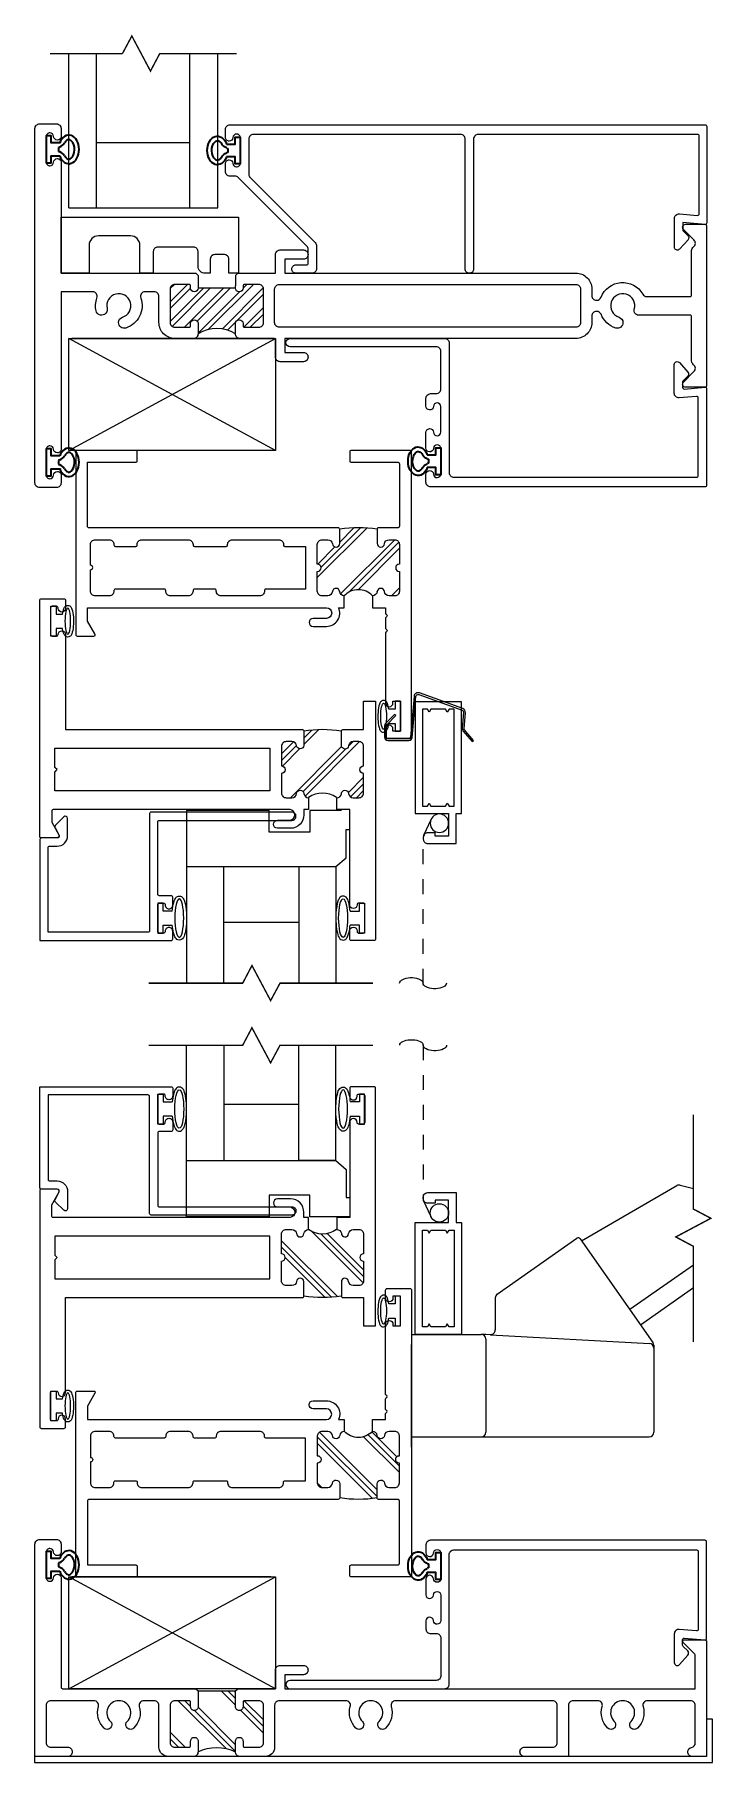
# Model space of a CAD drawing. Extents: x -138 to 168, y -127 to 80.
# Drawn here: x -7.88 to -3.33, y 9.76 to 21.35 of the extents above; entities that cross this region are included whole.
import ezdxf

# ---------------------------------------------------------------- set-up
doc = ezdxf.new("R2010")
doc.units = 0
doc.header["$MEASUREMENT"] = 0
doc.linetypes.add('HIDDEN', pattern=[0.375, 0.25, -0.125])
doc.layers.get('0').update_dxf_attribs({"linetype": 'CONTINUOUS'})
doc.layers.add('ALUM-RED', color=1, linetype='CONTINUOUS', lineweight=9)
doc.layers.add('PROFILE NUMBER', color=150, linetype='CONTINUOUS', lineweight=35)
for name, color, linetype in [('DIM', 7, 'CONTINUOUS'), ('FRAME', 1, 'CONTINUOUS'), ('GEOMETRY', 1, 'CONTINUOUS'), ('GLASS', 7, 'CONTINUOUS'), ('GLAZING', 7, 'CONTINUOUS'), ('MISC', 7, 'CONTINUOUS'), ('SCREEN', 5, 'CONTINUOUS'), ('SCREEN_CLIP', 7, 'CONTINUOUS'), ('SETTING_BLOCK', 4, 'CONTINUOUS'), ('TEXT', 7, 'CONTINUOUS'), ('VENT', 5, 'CONTINUOUS')]:
    doc.layers.add(name, color=color, linetype=linetype)

# ---------------------------------------------------------------- blocks, each defined once
blk = doc.blocks.new('3801 1 INCH GLASS STOP')
blk.add_lwpolyline([(2.741, 0.327, -0.414214), (2.769, 0.299, -0.414214), (2.741, 0.271), (2.669, 0.271, 0.414214), (2.659, 0.261), (2.659, 0.167, 0.198912), (2.668, 0.145), (3.128, -0.315, 0.198912), (3.15, -0.324), (3.183, -0.324, -0.414214), (3.214, -0.355), (3.214, -0.408, -0.414214), (3.189, -0.433, -0.399638), (3.164, -0.41, 0.400364), (3.139, -0.386, 0.414214), (3.114, -0.411), (3.114, -0.581, 0.414214), (3.139, -0.606), (3.139, -0.606, 0.399638), (3.164, -0.582, -0.399638), (3.189, -0.558, -0.414214), (3.214, -0.583), (3.214, -0.637, -0.414214), (3.183, -0.668), (-0.001, -0.668, -0.414214), (-0.011, -0.658), (-0.011, -0.01, -0.440011), (0, 0), (0.149, -0.013), (0.149, 0.04), (0.115, 0.074, -0.395486), (0.114, 0.102), (0.17, 0.165, -0.691708), (0.205, 0.152), (0.205, -0.04, -0.440011), (0.171, -0.071), (0.05, -0.061, 0.440011), (0.039, -0.071), (0.039, -0.593, 0.414214), (0.049, -0.603), (1.52, -0.603, 0.414214), (1.551, -0.572), (1.551, 0.299, -0.414214), (1.579, 0.327, -0.414214), (1.607, 0.299), (1.607, -0.572, 0.414214), (1.638, -0.603), (3.027, -0.603, 0.414214), (3.058, -0.572), (3.058, -0.337, 0.198912), (3.049, -0.315), (2.612, 0.122, -0.198912), (2.603, 0.144), (2.603, 0.296, -0.414214), (2.634, 0.327)], format="xyb", close=True)
blk = doc.blocks.new('3806 MULLION')
h = blk.add_hatch()
h.set_pattern_fill('ANSI32', color=256, scale=0.25, style=0)
h.set_pattern_definition([(45, (-1.96831, -4.979215), (-0.0662913, 0.0662913), []), (45, (-1.92411, -4.979215), (-0.0662913, 0.0662913), [])])
h.paths.add_polyline_path([(-1.369, 0.094, -0.414214), (-1.394, 0.118), (-1.394, 0.134, 0.414214), (-1.404, 0.144), (-1.5, 0.144, 0.414214), (-1.531, 0.113), (-1.531, -0.113, 0.414214), (-1.5, -0.143), (-1.404, -0.143, 0.414214), (-1.394, -0.133), (-1.394, -0.118, -0.414214), (-1.369, -0.094, -0.414214), (-1.344, -0.118), (-1.093, -0.118, -0.414214), (-1.068, -0.094, -0.414214), (-1.043, -0.118), (-1.043, -0.133, 0.414214), (-1.033, -0.143), (-0.937, -0.143, 0.414214), (-0.906, -0.113), (-0.906, 0.113, 0.414214), (-0.937, 0.144), (-1.033, 0.144, 0.414214), (-1.043, 0.134), (-1.043, 0.118, -0.414214), (-1.068, 0.094, -0.414214), (-1.093, 0.118), (-1.093, 0.188, -0.275826), (-1.344, 0.188), (-1.344, 0.118, -0.414214)])
for p, q in [((-1.344, -0.118), (-1.093, -0.118)), ((-1.344, -0.203), (-1.344, -0.133))]:
    blk.add_line(p, q)
for points in [[(-1.093, -0.133), (-1.093, -0.118, -0.414214), (-1.068, -0.094, -0.414214), (-1.043, -0.118), (-1.043, -0.133, 0.414214), (-1.033, -0.143), (-0.937, -0.143, 0.414214), (-0.906, -0.113), (-0.906, 0.113, 0.414214), (-0.937, 0.144), (-1.033, 0.144, 0.414214), (-1.043, 0.134), (-1.043, 0.118, -0.414214), (-1.068, 0.094, -0.414214), (-1.093, 0.118), (-1.093, 0.188, -0.414214), (-1.062, 0.219), (-0.937, 0.219, -0.414214), (-0.831, 0.113), (-0.831, -0.062, 0.414214), (-0.8, -0.094), (-0.738, -0.094, 0.517938), (-0.709, -0.052, -0.42659), (-0.608, 0.149, -0.510157), (-0.56, 0.113), (-0.56, 0.112, -0.323599), (-0.586, 0.077, 2.284894), (-0.483, 0.018, -0.323599), (-0.466, 0.058), (-0.465, 0.058, -0.510157), (-0.41, 0.035, -0.142368), (-0.415, -0.052, 0.517938), (-0.386, -0.094), (-0.175, -0.094), (-0.175, 0.91), (-0.175, 0.961, -0.414214), (-0.15, 0.986, -0.399638), (-0.125, 0.962, 0.399638), (-0.1, 0.939), (-0.1, 0.939, 0.414214), (-0.075, 0.964), (-0.075, 1.134, 0.414214), (-0.1, 1.159), (-0.1, 1.159, 0.399638), (-0.125, 1.135, -0.399638), (-0.15, 1.111), (-0.15, 1.111, -0.414214), (-0.175, 1.136), (-0.175, 1.188, -0.414214), (-0.144, 1.219), (-0.031, 1.219, -0.414214), (0, 1.188), (0, 0), (0, -1.188, -0.414214), (-0.031, -1.219), (-0.144, -1.219, -0.414214), (-0.175, -1.188), (-0.175, -1.136, -0.414214), (-0.15, -1.111), (-0.15, -1.111, -0.399638), (-0.125, -1.135, 0.399638), (-0.1, -1.159), (-0.1, -1.159, 0.414214), (-0.075, -1.133), (-0.075, -0.964, 0.414214), (-0.1, -0.938), (-0.1, -0.938, 0.399638), (-0.125, -0.962, -0.399638), (-0.15, -0.986, -0.414214), (-0.175, -0.961), (-0.175, -0.909), (-0.175, -0.219), (-1.078, -0.219), (-1.093, -0.203)], [(-3.625, -0.143, -0.414214), (-3.656, -0.113), (-3.656, 0.113, -0.414214), (-3.625, 0.144), (-1.637, 0.144, -0.414214), (-1.606, 0.113), (-1.606, -0.113, -0.414214), (-1.637, -0.143)]]:
    blk.add_lwpolyline(points, format="xyb", close=True)
blk.add_lwpolyline([(-1.344, -0.203), (-1.359, -0.219), (-1.612, -0.219), (-1.612, -0.344, -0.414214), (-1.643, -0.374), (-1.799, -0.374, -0.414214), (-1.83, -0.344, -0.414214), (-1.799, -0.312), (-1.674, -0.312), (-1.674, -0.219), (-3.625, -0.219, -0.414214), (-3.731, -0.113), (-3.731, -0.068, 0.414214), (-3.762, -0.037), (-3.764, -0.037, 0.308174), (-3.793, -0.057, -0.627979), (-4.073, -0.078, 0.267949), (-4.1, -0.062), (-4.39, -0.062, 0.414214), (-4.4, -0.072), (-4.4, -0.37, -0.237131), (-4.413, -0.395, 0.457629), (-4.416, -0.441), (-4.346, -0.511, -0.668179), (-4.36, -0.546), (-4.49, -0.546, -0.414214), (-4.5, -0.535), (-4.5, 0), (-4.5, 0.536, -0.414214), (-4.49, 0.546), (-4.36, 0.546, -0.668179), (-4.346, 0.511), (-4.416, 0.441, 0.457629), (-4.413, 0.395, -0.237131), (-4.4, 0.37), (-4.4, 0.073, 0.414214), (-4.39, 0.063), (-4.045, 0.063, -0.500407), (-4.016, 0.023, 2.386509), (-3.914, 0.077, -0.326072), (-3.94, 0.113, -0.502305), (-3.892, 0.149, -0.227368), (-3.793, 0.057, 0.308174), (-3.764, 0.038), (-3.762, 0.038, 0.414214), (-3.731, 0.069), (-3.731, 0.113, -0.414214), (-3.625, 0.219), (-1.674, 0.219), (-1.674, 0.313), (-1.799, 0.313, -0.414214), (-1.83, 0.344, -0.414214), (-1.799, 0.375), (-1.643, 0.375, -0.414214), (-1.612, 0.344), (-1.612, 0.228, 0.414214), (-1.602, 0.219), (-1.375, 0.219, -0.414214), (-1.344, 0.188), (-1.344, 0.118, -0.414214), (-1.369, 0.094, -0.414214), (-1.394, 0.118), (-1.394, 0.134, 0.414214), (-1.404, 0.144), (-1.5, 0.144, 0.414214), (-1.531, 0.113), (-1.531, -0.113, 0.414214), (-1.5, -0.143), (-1.404, -0.143, 0.414214), (-1.394, -0.133), (-1.394, -0.118, -0.414214), (-1.369, -0.094, -0.414214), (-1.344, -0.118), (-1.344, -0.133)], format="xyb")
blk.add_arc((-1.219, 0.398), 0.245, 239.1595, 300.8405)
blk = doc.blocks.new('05P19-BLOCK-OG')
h = blk.add_hatch()
h.set_pattern_fill('PLAST', angle=45, style=0)
h.paths.add_polyline_path([(0.006, 1.12, -1), (0.006, 1.17), (0.006, 1.302, 0.414214), (-0.025, 1.333), (-0.063, 1.333, 0.38311), (-0.094, 1.305, -0.947716), (-0.143, 1.308), (-0.143, 1.403, 0.081165), (-0.394, 1.403), (-0.394, 1.308, -0.947716), (-0.443, 1.305, 0.38311), (-0.474, 1.333), (-0.512, 1.333, 0.414214), (-0.544, 1.302), (-0.544, 1.17, -1), (-0.544, 1.12), (-0.544, 0.988, 0.414214), (-0.512, 0.957), (-0.474, 0.957, 0.38311), (-0.443, 0.985, -0.898027), (-0.394, 0.985, 0.009247), (-0.394, 0.984, 0.372543), (-0.363, 0.957, -0.436275), (-0.174, 0.957, 0.38311), (-0.143, 0.985, -0.898027), (-0.094, 0.985, 0.38311), (-0.063, 0.957), (-0.025, 0.957, 0.414214), (0.006, 0.988)])
for points in [[(-0.394, 0.984, -0.009247), (-0.394, 0.985, 0.898027), (-0.443, 0.985, -0.38311), (-0.474, 0.957), (-0.512, 0.957, -0.414214), (-0.544, 0.988), (-0.544, 1.12, 1), (-0.544, 1.17), (-0.544, 1.302, -0.414214), (-0.512, 1.333), (-0.474, 1.333, -0.38311), (-0.443, 1.305, 0.947716), (-0.394, 1.308), (-0.394, 1.403, 0.414214), (-0.404, 1.413), (-2.073, 1.413, -0.414214), (-2.084, 1.423), (-2.084, 1.852), (-1.761, 1.852, 0.414214), (-1.751, 1.862), (-1.751, 1.922, 0.414214), (-1.761, 1.932), (-2.154, 1.932, 0.414214), (-2.163, 1.922), (-2.163, 0.697, 0.414214), (-2.154, 0.687), (-2.042, 0.687, 0.57735), (-2.034, 0.702), (-2.084, 0.788), (-2.084, 0.877), (-0.483, 0.877, -1), (-0.483, 0.806), (-0.572, 0.806, 1), (-0.572, 0.752), (-0.483, 0.752, 0.536675), (-0.401, 0.877), (-0.363, 0.877), (-0.363, 0.957, -0.38311), (-0.394, 0.985)], [(-0.143, 0.984, 0.009247), (-0.143, 0.985, -0.38311), (-0.174, 0.957), (-0.174, 0.877), (-0.087, 0.877), (-0.087, 0.838, 0.317837), (-0.083, 0.833, -0.707107), (-0.083, 0.814, 0.317837), (-0.087, 0.81), (-0.087, 0.738, 0.317837), (-0.083, 0.733, -0.707107), (-0.083, 0.714, 0.317837), (-0.087, 0.71), (-0.087, 0.239, 1), (-0.037, 0.239), (-0.037, 0.25), (0.014, 0.25), (0.014, 0.05), (-0.037, 0.05), (-0.037, 0.064, 1), (-0.087, 0.064), (-0.087, 0.01, 0.414214), (-0.076, 0), (0.076, 0, 0.414214), (0.087, 0.01), (0.087, 1.922, 0.414214), (0.076, 1.932), (-0.316, 1.932, 0.414214), (-0.326, 1.922), (-0.326, 1.862, 0.414214), (-0.316, 1.852), (-0.003, 1.852, -0.414214), (0.006, 1.842), (0.006, 1.423, -0.414214), (-0.003, 1.413), (-0.134, 1.413, 0.414214), (-0.143, 1.403), (-0.143, 1.308, 0.947716), (-0.094, 1.305, -0.38311), (-0.063, 1.333), (-0.025, 1.333, -0.414214), (0.006, 1.302), (0.006, 1.17, 1), (0.006, 1.12), (0.006, 0.988, -0.414214), (-0.025, 0.957), (-0.063, 0.957, -0.38311), (-0.094, 0.985, 0.898027), (-0.143, 0.985)]]:
    blk.add_lwpolyline(points, format="xyb")
blk.add_lwpolyline([(-1.377, 0.988, -0.414214), (-1.408, 0.957), (-1.529, 0.957, -0.414214), (-1.56, 0.988), (-1.56, 0.992, 0.414214), (-1.569, 1.002), (-1.897, 1.002, 0.414214), (-1.907, 0.992), (-1.907, 0.988, -0.414214), (-1.938, 0.957), (-2.032, 0.957, -0.414214), (-2.064, 0.988), (-2.064, 1.132, 1), (-2.064, 1.162), (-2.064, 1.302, -0.414214), (-2.032, 1.333), (-1.938, 1.333, -0.414214), (-1.907, 1.302), (-1.907, 1.302), (-1.907, 1.298, 0.414214), (-1.897, 1.288), (-1.761, 1.288, 0.414214), (-1.751, 1.298), (-1.751, 1.302), (-1.751, 1.302, -0.414214), (-1.72, 1.333), (-1.408, 1.333, -0.414214), (-1.377, 1.302), (-1.377, 1.302), (-1.377, 1.298, 0.414214), (-1.367, 1.288), (-1.155, 1.288, 0.414214), (-1.145, 1.298), (-1.145, 1.302), (-1.145, 1.302, -0.414214), (-1.114, 1.333), (-0.802, 1.333, -0.414214), (-0.771, 1.302), (-0.771, 1.302), (-0.771, 1.298, 0.414214), (-0.761, 1.288), (-0.623, 1.288), (-0.623, 1.002), (-0.889, 1.002, 0.414214), (-0.898, 0.992), (-0.898, 0.988, -0.414214), (-0.93, 0.957), (-1.19, 0.957, -0.414214), (-1.221, 0.988), (-1.221, 0.992, 0.414214), (-1.23, 1.002), (-1.367, 1.002, 0.414214), (-1.377, 0.992)], format="xyb", close=True)
at = {"color": 7}
for centre, radius, start, end in [((-0.269, 0.638), 0.775, 80.7195, 99.2805), ((-0.269, 0.869), 0.129, 42.8591, 137.1409)]:
    blk.add_arc(centre, radius, start, end, dxfattribs=at)
blk = doc.blocks.new('05P11-Z-BAR')
h = blk.add_hatch()
h.set_pattern_fill('PLAST', angle=45, style=0)
h.set_pattern_definition([(45, (-0.3846, -1e-07), (-0.176777, 0.176777), []), (45, (-0.4067, 0.0221), (-0.176777, 0.176777), []), (45, (-0.4288, 0.0442), (-0.176777, 0.176777), [])])
h.paths.add_polyline_path([(0.006, 1.12, -0.414214), (-0.018, 1.145, -0.414214), (0.006, 1.17), (0.006, 1.302, 0.414214), (-0.025, 1.333), (-0.063, 1.333, 0.38311), (-0.094, 1.305, -0.947716), (-0.143, 1.308), (-0.143, 1.403, 0.087329), (-0.394, 1.403), (-0.394, 1.308, -1), (-0.443, 1.308, 0.352985), (-0.473, 1.333), (-0.512, 1.333, 0.414214), (-0.544, 1.302), (-0.544, 1.17, -0.414214), (-0.518, 1.145, -0.414214), (-0.544, 1.12), (-0.544, 0.988, 0.414214), (-0.512, 0.957), (-0.474, 0.957, 0.38311), (-0.443, 0.985, -0.898027), (-0.394, 0.985, 0.38311), (-0.363, 0.957, -0.325577), (-0.174, 0.957, 0.363634), (-0.143, 0.982, -0.947716), (-0.094, 0.985, 0.38311), (-0.063, 0.957), (-0.025, 0.957, 0.414214), (0.006, 0.988)])
blk.add_line((-0.087, 0.877), (-0.087, 0.877))
for points in [[(-2.164, 2.28, -0.414214), (-2.154, 2.29), (-2.001, 2.29, -0.414214), (-1.991, 2.28), (-1.991, 2.226, -1), (-2.041, 2.226), (-2.041, 2.23, 0.414214), (-2.051, 2.24), (-2.081, 2.24, 0.414214), (-2.091, 2.23), (-2.091, 2.05, 0.414214), (-2.081, 2.04), (-2.051, 2.04, 0.414214), (-2.041, 2.05), (-2.041, 2.051, -1), (-1.991, 2.051), (-1.991, 1.413), (-0.403, 1.413, -0.414214), (-0.394, 1.403), (-0.394, 1.306, -0.888834), (-0.443, 1.306, 0.377258), (-0.474, 1.333), (-0.512, 1.333, 0.414214), (-0.544, 1.302), (-0.544, 1.17, -1), (-0.544, 1.12), (-0.544, 0.988, 0.414214), (-0.512, 0.957), (-0.474, 0.957, 0.383109), (-0.443, 0.985, -0.898027), (-0.394, 0.985, 0.38311), (-0.363, 0.957), (-0.363, 0.877), (-0.394, 0.877), (-0.394, 0.842, -0.414214), (-0.483, 0.752), (-0.571, 0.752, -1), (-0.571, 0.806), (-0.486, 0.806, 0.859155), (-0.486, 0.877), (-2.074, 0.877, 0.414214), (-2.084, 0.867), (-2.084, 0.797, 0.131652), (-2.082, 0.792), (-2.035, 0.709, -0.577353), (-2.048, 0.687), (-2.154, 0.687, -0.414214), (-2.164, 0.697), (-2.164, 2.28)], [(-0.025, 0.957, 0.414214), (0.006, 0.988), (0.006, 1.12, -1), (0.006, 1.17), (0.006, 1.302, 0.414214), (-0.025, 1.333), (-0.063, 1.333, 0.38311), (-0.094, 1.305, -0.947716), (-0.143, 1.308), (-0.143, 1.403, -0.414214), (-0.133, 1.413), (0.006, 1.413), (0.006, 1.603), (0.086, 1.603), (0.086, 0.01, -0.414214), (0.077, 0), (-0.077, 0, -0.414214), (-0.087, 0.01), (-0.087, 0.064, -1), (-0.037, 0.064), (-0.037, 0.06, 0.414214), (-0.027, 0.05), (0.003, 0.05, 0.414214), (0.014, 0.06), (0.014, 0.24, 0.414214), (0.003, 0.25), (-0.027, 0.25, 0.414214), (-0.037, 0.24), (-0.037, 0.239, -1), (-0.087, 0.239), (-0.087, 0.877), (-0.174, 0.877), (-0.174, 0.957, 0.363634), (-0.143, 0.982, -0.947716), (-0.094, 0.985, 0.38311), (-0.063, 0.957), (-0.025, 0.957)]]:
    blk.add_lwpolyline(points, format="xyb")
blk.add_lwpolyline([(-2.063, 1.16), (-2.063, 1.288), (-0.623, 1.288), (-0.623, 1.002), (-2.063, 1.002), (-2.063, 1.129), (-2.048, 1.145)], close=True)
at = {"color": 7}
for centre, radius, start, end in [((-0.269, 0.638), 0.775, 80.7195, 99.2805), ((-0.269, 0.828), 0.16, 53.9319, 126.0681)]:
    blk.add_arc(centre, radius, start, end, dxfattribs=at)
blk = doc.blocks.new('*U103')
at = {"layer": 'GEOMETRY'}
blk.add_lwpolyline([(1.607, 19.51), (1.563, 19.51), (1.563, 19.458), (1.528, 19.458), (1.528, 19.658), (1.563, 19.658), (1.563, 19.605), (1.607, 19.605)], dxfattribs=at)
at = {"layer": 'GEOMETRY', "extrusion": (0, 0, -1)}
blk.add_ellipse((1.642, 19.558), major_axis=(0, 0.0875), ratio=0.216465, dxfattribs=at)
at = {"layer": 'GEOMETRY'}
blk.add_open_spline([(1.607, 19.605), (1.609, 19.62), (1.612, 19.632), (1.618, 19.649), (1.621, 19.656), (1.634, 19.663), (1.638, 19.664), (1.642, 19.664), (1.652, 19.664), (1.659, 19.658), (1.666, 19.649), (1.668, 19.644), (1.675, 19.624), (1.678, 19.606), (1.682, 19.545), (1.679, 19.499), (1.666, 19.466), (1.663, 19.46), (1.647, 19.45), (1.635, 19.451), (1.622, 19.46), (1.62, 19.465), (1.612, 19.479), (1.61, 19.491), (1.607, 19.507), (1.607, 19.509), (1.607, 19.51)], degree=3, knots=[5.253202, 5.253202, 5.253202, 5.253202, 5.797173, 5.797173, 6.160155, 6.160155, 6.283185, 6.283185, 6.283185, 6.559914, 6.559914, 6.836642, 6.836642, 7.54361, 7.54361, 8.941834, 8.941834, 9.296554, 9.296554, 9.572552, 9.572552, 9.848549, 9.848549, 10.398843, 10.398843, 10.454782, 10.454782, 10.454782, 10.454782], dxfattribs=at)
blk = doc.blocks.new('*U102')
at = {"layer": 'GEOMETRY'}
blk.add_lwpolyline([(1.45, 19.51), (1.493, 19.51), (1.493, 19.458), (1.528, 19.458), (1.528, 19.658), (1.493, 19.658), (1.493, 19.605), (1.45, 19.605)], dxfattribs=at)
blk.add_ellipse((1.415, 19.558), major_axis=(0, 0.0875), ratio=0.216465, dxfattribs=at)
blk.add_open_spline([(1.45, 19.605), (1.448, 19.62), (1.445, 19.632), (1.438, 19.649), (1.436, 19.656), (1.423, 19.663), (1.419, 19.664), (1.415, 19.664), (1.405, 19.664), (1.398, 19.658), (1.391, 19.649), (1.389, 19.644), (1.382, 19.624), (1.379, 19.606), (1.375, 19.545), (1.377, 19.499), (1.391, 19.466), (1.393, 19.46), (1.409, 19.45), (1.422, 19.451), (1.435, 19.46), (1.437, 19.465), (1.444, 19.479), (1.447, 19.491), (1.449, 19.507), (1.45, 19.509), (1.45, 19.51)], degree=3, knots=[5.253202, 5.253202, 5.253202, 5.253202, 5.797173, 5.797173, 6.160155, 6.160155, 6.283185, 6.283185, 6.283185, 6.559914, 6.559914, 6.836642, 6.836642, 7.54361, 7.54361, 8.941834, 8.941834, 9.296554, 9.296554, 9.572552, 9.572552, 9.848549, 9.848549, 10.398843, 10.398843, 10.454782, 10.454782, 10.454782, 10.454782], dxfattribs=at)
blk = doc.blocks.new('05P09-1in_GLASS_STOP')
for p, q in [((-1.338, 0.25), (-1.373, 0.25)), ((-1.373, 0.25), (-1.373, 0.05)), ((-1.338, 0.197), (-1.338, 0.25)), ((-0.022, 0.197), (-0.022, 0.25)), ((-0.022, 0.25), (0.013, 0.25)), ((0.013, 0.25), (0.013, 0.05)), ((-1.276, 0.197), (-1.338, 0.197)), ((-0.084, 0.197), (-0.022, 0.197)), ((-1.373, 0.05), (-1.338, 0.05)), ((-1.338, 0.05), (-1.338, 0.102)), ((-1.338, 0.102), (-1.276, 0.102)), ((-0.022, 0.102), (-0.084, 0.102)), ((-0.022, 0.05), (-0.022, 0.102)), ((0.013, 0.05), (-0.022, 0.05))]:
    blk.add_line(p, q)
blk.add_lwpolyline([(-2.035, 0.709, -0.57735), (-2.047, 0.687), (-2.153, 0.687, 0.414214), (-2.163, 0.677), (-2.163, 0), (-1.283, 0, 0.414214), (-1.273, 0.01), (-1.273, 0.062, 0.414214), (-1.298, 0.087, 0.435311), (-1.323, 0.061, -0.435311), (-1.333, 0.05), (-1.363, 0.05, -0.414214), (-1.373, 0.06), (-1.373, 0.24, -0.414214), (-1.363, 0.25), (-1.333, 0.25, -0.435311), (-1.323, 0.239, 0.435311), (-1.298, 0.212, 0.414214), (-1.273, 0.237), (-1.273, 0.29, 0.414214), (-1.283, 0.3), (-1.363, 0.3, -0.414214), (-1.373, 0.31), (-1.373, 0.795, -0.414214), (-1.363, 0.805), (-0.474, 0.805, 0.414214), (-0.447, 0.832), (-0.447, 0.833, 0.414214), (-0.474, 0.86), (-1.418, 0.86, 0.414214), (-1.428, 0.85), (-1.428, 0.065, -0.414214), (-1.438, 0.055), (-2.108, 0.055), (-2.108, 0.622, -0.414214), (-2.098, 0.632), (-2.047, 0.632, 0.414214), (-1.977, 0.702), (-1.977, 0.817, 0.668179), (-2.003, 0.828), (-2.058, 0.773, 0.339454), (-2.06, 0.755)], format="xyb", close=True)
at = {"extrusion": (0, 0, -1)}
blk.add_ellipse((-1.229, 0.15), major_axis=(0, 0.129), ratio=0.232303, dxfattribs=at)
blk.add_ellipse((-0.131, 0.15), major_axis=(0, 0.129), ratio=0.232303)
for points in [[(-1.276, 0.197), (-1.274, 0.219), (-1.271, 0.239), (-1.262, 0.269), (-1.258, 0.28), (-1.245, 0.294), (-1.237, 0.298), (-1.229, 0.298), (-1.218, 0.298), (-1.21, 0.292), (-1.201, 0.279), (-1.197, 0.272), (-1.187, 0.244), (-1.183, 0.215), (-1.178, 0.136), (-1.182, 0.085), (-1.194, 0.034), (-1.198, 0.022), (-1.214, 0.005), (-1.228, 0), (-1.249, 0.008), (-1.254, 0.016), (-1.262, 0.032), (-1.265, 0.041), (-1.272, 0.067), (-1.274, 0.084), (-1.276, 0.102)], [(-0.084, 0.197), (-0.086, 0.219), (-0.089, 0.239), (-0.098, 0.269), (-0.102, 0.28), (-0.115, 0.294), (-0.123, 0.298), (-0.131, 0.298), (-0.142, 0.298), (-0.15, 0.292), (-0.159, 0.279), (-0.163, 0.272), (-0.173, 0.244), (-0.177, 0.215), (-0.182, 0.136), (-0.178, 0.085), (-0.166, 0.034), (-0.162, 0.022), (-0.146, 0.005), (-0.132, 0), (-0.111, 0.008), (-0.106, 0.016), (-0.098, 0.032), (-0.095, 0.041), (-0.088, 0.067), (-0.086, 0.084), (-0.084, 0.102)]]:
    blk.add_open_spline(points, degree=3, knots=[5.075676, 5.075676, 5.075676, 5.075676, 5.596595, 5.596595, 6.055763, 6.055763, 6.283185, 6.283185, 6.283185, 6.572914, 6.572914, 6.862642, 6.862642, 7.608886, 7.608886, 8.676451, 8.676451, 9.18434, 9.18434, 9.518242, 9.518242, 9.852144, 9.852144, 10.186046, 10.186046, 10.631436, 10.631436, 10.631436, 10.631436])
blk = doc.blocks.new('114-FLAT_SCREEN')
blk.add_line((0.142, 0.603), (0.142, 0.602))
at = {"linetype": 'HIDDEN'}
blk.add_line((0.194, 0.481), (0.144, 0.59), dxfattribs=at)
blk.add_lwpolyline([(0.399, 0.442), (0.399, -0.307), (0.087, -0.307), (0.087, 0.442), (0.312, 0.442), (0.312, 0.593), (0.222, 0.593), (0.222, 0.572), (0.172, 0.572, -0.414214), (0.142, 0.602), (0.142, 0.613, -0.414214), (0.172, 0.643), (0.362, 0.643), (0.362, 0.442)], format="xyb", close=True)
blk.add_lwpolyline([(0.292, -0.257), (0.193, -0.257), (0.182, -0.237), (0.17, -0.257), (0.136, -0.257), (0.136, 0.392), (0.17, 0.392), (0.182, 0.372), (0.193, 0.392), (0.292, 0.392), (0.303, 0.372), (0.315, 0.392), (0.348, 0.392), (0.348, -0.257), (0.315, -0.257), (0.303, -0.237)], close=True)
blk.add_circle((0.25, 0.507), 0.0618)
blk = doc.blocks.new('A$C015561B5')
at = {"layer": 'SCREEN', "flags": 128}
for points in [[(0, 0.0093), (0.0003, 0.0076), (0.0013, 0.0059), (0.0029, 0.0044), (0.0051, 0.003), (0.0078, 0.0018), (0.0109, 0.0009), (0.0142, 0.0003), (0.0178, 0), (0.0214, 0), (0.025, 0.0003), (0.0283, 0.0009), (0.0314, 0.0018), (0.0341, 0.003), (0.0362, 0.0044), (0.0379, 0.0059), (0.0388, 0.0076), (0.0392, 0.0093)], [(0.0784, 0.0093), (0.078, 0.011), (0.077, 0.0126), (0.0754, 0.0142), (0.0732, 0.0155), (0.0706, 0.0167), (0.0675, 0.0176), (0.0641, 0.0182), (0.0606, 0.0185), (0.057, 0.0185), (0.0534, 0.0182), (0.05, 0.0176), (0.047, 0.0167), (0.0443, 0.0155), (0.0421, 0.0142), (0.0405, 0.0126), (0.0395, 0.011), (0.0392, 0.0093)]]:
    blk.add_lwpolyline(points, dxfattribs=at)
blk = doc.blocks.new('*U124')
at = {"layer": 'PROFILE NUMBER', "color": 5}
for p, q in [((-0.016, 0.092), (-0.013, 0.083)), ((-0.013, 0.083), (0.013, 0.083)), ((0.013, 0.083), (0.016, 0.092))]:
    blk.add_line(p, q, dxfattribs=at)
blk.add_lwpolyline([(-0.043, 0.091), (-0.043, 0.034), (-0.09, 0.034), (-0.09, 0), (0.09, 0), (0.09, 0.034), (0.043, 0.034), (0.043, 0.091)], dxfattribs=at)
for centre, start, end in [((-0.073, 0.071), 19.8289, 61.175), ((0.073, 0.071), 118.7633, 160.1945)]:
    blk.add_arc(centre, 0.06, start, end, dxfattribs=at)
blk.add_ellipse((0, 0.152), major_axis=(-0.0958, 0), ratio=0.712114, start_param=2.033109, end_param=7.391692, dxfattribs=at)
blk.add_open_spline([(0.044, 0.124), (0.053, 0.129), (0.059, 0.135), (0.069, 0.15), (0.068, 0.157), (0.049, 0.179), (0.027, 0.189), (-0.021, 0.191), (-0.045, 0.181), (-0.067, 0.16), (-0.068, 0.152), (-0.061, 0.137), (-0.054, 0.129), (-0.044, 0.124)], degree=3, knots=[2.2211, 2.2211, 2.2211, 2.2211, 2.727733, 2.727733, 3.7005, 3.7005, 4.673268, 4.673268, 5.646035, 5.646035, 6.618803, 6.618803, 7.203997, 7.203997, 7.203997, 7.203997], dxfattribs=at)
blk = doc.blocks.new('*U127')
at = {"layer": 'PROFILE NUMBER', "color": 5}
for p, q in [((-0.016, 0.092), (-0.013, 0.083)), ((-0.013, 0.083), (0.013, 0.083)), ((0.013, 0.083), (0.016, 0.092))]:
    blk.add_line(p, q, dxfattribs=at)
blk.add_lwpolyline([(-0.043, 0.091), (-0.043, 0.034), (-0.09, 0.034), (-0.09, 0), (0.09, 0), (0.09, 0.034), (0.043, 0.034), (0.043, 0.091)], dxfattribs=at)
for centre, start, end in [((-0.073, 0.071), 19.8289, 61.175), ((0.073, 0.071), 118.7633, 160.1945)]:
    blk.add_arc(centre, 0.06, start, end, dxfattribs=at)
blk.add_ellipse((0, 0.152), major_axis=(-0.0958, 0), ratio=0.712114, start_param=2.033109, end_param=7.391692, dxfattribs=at)
blk.add_open_spline([(0.044, 0.124), (0.053, 0.129), (0.059, 0.135), (0.069, 0.15), (0.068, 0.157), (0.049, 0.179), (0.027, 0.189), (-0.021, 0.191), (-0.045, 0.181), (-0.067, 0.16), (-0.068, 0.152), (-0.061, 0.137), (-0.054, 0.129), (-0.044, 0.124)], degree=3, knots=[2.2211, 2.2211, 2.2211, 2.2211, 2.727733, 2.727733, 3.7005, 3.7005, 4.673268, 4.673268, 5.646035, 5.646035, 6.618803, 6.618803, 7.203997, 7.203997, 7.203997, 7.203997], dxfattribs=at)
blk = doc.blocks.new('*U129')
at = {"layer": 'PROFILE NUMBER', "color": 5}
for p, q in [((-0.016, 0.092), (-0.013, 0.083)), ((-0.013, 0.083), (0.013, 0.083)), ((0.013, 0.083), (0.016, 0.092))]:
    blk.add_line(p, q, dxfattribs=at)
blk.add_lwpolyline([(-0.043, 0.091), (-0.043, 0.034), (-0.09, 0.034), (-0.09, 0), (0.09, 0), (0.09, 0.034), (0.043, 0.034), (0.043, 0.091)], dxfattribs=at)
for centre, start, end in [((-0.073, 0.071), 19.8289, 61.175), ((0.073, 0.071), 118.7633, 160.1945)]:
    blk.add_arc(centre, 0.06, start, end, dxfattribs=at)
blk.add_ellipse((0, 0.152), major_axis=(-0.0958, 0), ratio=0.712114, start_param=2.033109, end_param=7.391692, dxfattribs=at)
blk.add_open_spline([(0.044, 0.124), (0.053, 0.129), (0.059, 0.135), (0.069, 0.15), (0.068, 0.157), (0.049, 0.179), (0.027, 0.189), (-0.021, 0.191), (-0.045, 0.181), (-0.067, 0.16), (-0.068, 0.152), (-0.061, 0.137), (-0.054, 0.129), (-0.044, 0.124)], degree=3, knots=[2.2211, 2.2211, 2.2211, 2.2211, 2.727733, 2.727733, 3.7005, 3.7005, 4.673268, 4.673268, 5.646035, 5.646035, 6.618803, 6.618803, 7.203997, 7.203997, 7.203997, 7.203997], dxfattribs=at)
blk = doc.blocks.new('*U126')
at = {"layer": 'PROFILE NUMBER', "color": 5}
for p, q in [((-0.016, 0.092), (-0.013, 0.083)), ((-0.013, 0.083), (0.013, 0.083)), ((0.013, 0.083), (0.016, 0.092))]:
    blk.add_line(p, q, dxfattribs=at)
blk.add_lwpolyline([(-0.043, 0.091), (-0.043, 0.034), (-0.09, 0.034), (-0.09, 0), (0.09, 0), (0.09, 0.034), (0.043, 0.034), (0.043, 0.091)], dxfattribs=at)
for centre, start, end in [((-0.073, 0.071), 19.8289, 61.175), ((0.073, 0.071), 118.7633, 160.1945)]:
    blk.add_arc(centre, 0.06, start, end, dxfattribs=at)
blk.add_ellipse((0, 0.152), major_axis=(-0.0958, 0), ratio=0.712114, start_param=2.033109, end_param=7.391692, dxfattribs=at)
blk.add_open_spline([(0.044, 0.124), (0.053, 0.129), (0.059, 0.135), (0.069, 0.15), (0.068, 0.157), (0.049, 0.179), (0.027, 0.189), (-0.021, 0.191), (-0.045, 0.181), (-0.067, 0.16), (-0.068, 0.152), (-0.061, 0.137), (-0.054, 0.129), (-0.044, 0.124)], degree=3, knots=[2.2211, 2.2211, 2.2211, 2.2211, 2.727733, 2.727733, 3.7005, 3.7005, 4.673268, 4.673268, 5.646035, 5.646035, 6.618803, 6.618803, 7.203997, 7.203997, 7.203997, 7.203997], dxfattribs=at)
blk = doc.blocks.new('*U125')
at = {"layer": 'PROFILE NUMBER', "color": 5}
for p, q in [((-0.016, 0.092), (-0.013, 0.083)), ((-0.013, 0.083), (0.013, 0.083)), ((0.013, 0.083), (0.016, 0.092))]:
    blk.add_line(p, q, dxfattribs=at)
blk.add_lwpolyline([(-0.043, 0.091), (-0.043, 0.034), (-0.09, 0.034), (-0.09, 0), (0.09, 0), (0.09, 0.034), (0.043, 0.034), (0.043, 0.091)], dxfattribs=at)
for centre, start, end in [((-0.073, 0.071), 19.8289, 61.175), ((0.073, 0.071), 118.7633, 160.1945)]:
    blk.add_arc(centre, 0.06, start, end, dxfattribs=at)
blk.add_ellipse((0, 0.152), major_axis=(-0.0958, 0), ratio=0.712114, start_param=2.033109, end_param=7.391692, dxfattribs=at)
blk.add_open_spline([(0.044, 0.124), (0.053, 0.129), (0.059, 0.135), (0.069, 0.15), (0.068, 0.157), (0.049, 0.179), (0.027, 0.189), (-0.021, 0.191), (-0.045, 0.181), (-0.067, 0.16), (-0.068, 0.152), (-0.061, 0.137), (-0.054, 0.129), (-0.044, 0.124)], degree=3, knots=[2.2211, 2.2211, 2.2211, 2.2211, 2.727733, 2.727733, 3.7005, 3.7005, 4.673268, 4.673268, 5.646035, 5.646035, 6.618803, 6.618803, 7.203997, 7.203997, 7.203997, 7.203997], dxfattribs=at)
blk = doc.blocks.new('*U128')
at = {"layer": 'PROFILE NUMBER', "color": 5}
for p, q in [((-0.016, 0.092), (-0.013, 0.083)), ((-0.013, 0.083), (0.013, 0.083)), ((0.013, 0.083), (0.016, 0.092))]:
    blk.add_line(p, q, dxfattribs=at)
blk.add_lwpolyline([(-0.043, 0.091), (-0.043, 0.034), (-0.09, 0.034), (-0.09, 0), (0.09, 0), (0.09, 0.034), (0.043, 0.034), (0.043, 0.091)], dxfattribs=at)
for centre, start, end in [((-0.073, 0.071), 19.8289, 61.175), ((0.073, 0.071), 118.7633, 160.1945)]:
    blk.add_arc(centre, 0.06, start, end, dxfattribs=at)
blk.add_ellipse((0, 0.152), major_axis=(-0.0958, 0), ratio=0.712114, start_param=2.033109, end_param=7.391692, dxfattribs=at)
blk.add_open_spline([(0.044, 0.124), (0.053, 0.129), (0.059, 0.135), (0.069, 0.15), (0.068, 0.157), (0.049, 0.179), (0.027, 0.189), (-0.021, 0.191), (-0.045, 0.181), (-0.067, 0.16), (-0.068, 0.152), (-0.061, 0.137), (-0.054, 0.129), (-0.044, 0.124)], degree=3, knots=[2.2211, 2.2211, 2.2211, 2.2211, 2.727733, 2.727733, 3.7005, 3.7005, 4.673268, 4.673268, 5.646035, 5.646035, 6.618803, 6.618803, 7.203997, 7.203997, 7.203997, 7.203997], dxfattribs=at)
blk = doc.blocks.new('3809 BLOCK FRAME')
h = blk.add_hatch()
h.set_pattern_fill('PLAST', color=256, angle=45, style=0)
h.set_pattern_definition([(45, (-4.25098, -6.643), (-0.176777, 0.176777), []), (45, (-4.27308, -6.6209), (-0.176777, 0.176777), []), (45, (-4.29517, -6.5988), (-0.176777, 0.176777), [])])
edge = h.paths.add_edge_path()
edge.add_arc((-0.937, 0.093), 0.031, 270, 360, ccw=False)
edge.add_line((-0.937, 0.062), (-1.033, 0.062))
edge.add_arc((-1.033, 0.072), 0.01, 180, 270, ccw=False)
edge.add_line((-1.043, 0.072), (-1.043, 0.103))
edge.add_arc((-1.068, 0.103), 0.025, 360, 450)
edge.add_arc((-1.068, 0.103), 0.025, 90, 180)
edge.add_line((-1.093, 0.103), (-1.093, 0.031))
edge.add_arc((-1.218, -0.221), 0.281, 63.5092, 116.4908)
edge.add_line((-1.344, 0.031), (-1.344, 0.103))
edge.add_arc((-1.369, 0.103), 0.025, 0, 90)
edge.add_arc((-1.369, 0.103), 0.025, 90, 180)
edge.add_line((-1.394, 0.103), (-1.394, 0.072))
edge.add_arc((-1.404, 0.072), 0.01, 270, 360, ccw=False)
edge.add_line((-1.404, 0.062), (-1.5, 0.062))
edge.add_arc((-1.5, 0.093), 0.031, 180, 270, ccw=False)
edge.add_line((-1.531, 0.093), (-1.531, 0.343))
edge.add_arc((-1.5, 0.343), 0.031, 90, 180, ccw=False)
edge.add_line((-1.5, 0.374), (-1.404, 0.374))
edge.add_arc((-1.404, 0.364), 0.01, 0, 90, ccw=False)
edge.add_line((-1.394, 0.364), (-1.394, 0.333))
edge.add_arc((-1.369, 0.333), 0.025, 180, 270)
edge.add_arc((-1.369, 0.333), 0.025, 270, 360)
edge.add_line((-1.344, 0.333), (-1.344, 0.439))
edge.add_line((-1.344, 0.439), (-1.093, 0.439))
edge.add_line((-1.093, 0.439), (-1.093, 0.333))
edge.add_arc((-1.068, 0.333), 0.025, 180, 270)
edge.add_arc((-1.068, 0.333), 0.025, 270, 360)
edge.add_line((-1.043, 0.333), (-1.043, 0.364))
edge.add_arc((-1.033, 0.364), 0.01, 90, 180, ccw=False)
edge.add_line((-1.033, 0.374), (-0.937, 0.374))
edge.add_arc((-0.937, 0.343), 0.031, 0, 90, ccw=False)
edge.add_line((-0.906, 0.343), (-0.906, 0.093))
blk.add_line((-1.093, 0.439), (-1.344, 0.439))
for points in [[(-1.093, 0.439), (-1.093, 0.333, 0.414214), (-1.068, 0.308, 0.414214), (-1.043, 0.333), (-1.043, 0.364, -0.414214), (-1.033, 0.374), (-0.937, 0.374, -0.414214), (-0.906, 0.343), (-0.906, 0.093, -0.414214), (-0.937, 0.062), (-1.033, 0.062, -0.414214), (-1.043, 0.072), (-1.043, 0.103, 0.414214), (-1.068, 0.128), (-1.068, 0.128, 0.414214), (-1.093, 0.103), (-1.093, 0.031, 0.414214), (-1.062, 0), (-0.893, 0, 0.414214), (-0.831, 0.062), (-0.831, 0.343, -0.414214), (-0.8, 0.374), (-0.729, 0.374, -0.5024), (-0.699, 0.334, 0.280293), (-0.661, 0.19, 0.498955), (-0.613, 0.198), (-0.613, 0.198, 0.334263), (-0.618, 0.235, -2.470836), (-0.506, 0.235, 0.334263), (-0.511, 0.198, 0.498955), (-0.463, 0.19, 0.280293), (-0.425, 0.334, -0.5024), (-0.395, 0.374), (-0.106, 0.374, -0.414214), (-0.075, 0.343), (-0.075, 0.093, -0.414214), (-0.106, 0.062), (-0.219, 0.062, 0.414214), (-0.25, 0.031, 0.414214), (-0.219, 0), (0, 0), (0, 1.423, 0.414214), (-0.031, 1.454), (-0.144, 1.454, 0.414214), (-0.175, 1.423), (-0.175, 1.371, 0.414214), (-0.15, 1.346), (-0.15, 1.346, 0.399638), (-0.125, 1.37, -0.399638), (-0.1, 1.394), (-0.1, 1.394, -0.414214), (-0.075, 1.369), (-0.075, 1.199, -0.414214), (-0.1, 1.174), (-0.1, 1.174, -0.399638), (-0.125, 1.198, 0.399638), (-0.15, 1.221, 0.414214), (-0.175, 1.196), (-0.175, 0.464, -0.414214), (-0.185, 0.454), (-1.078, 0.454), (-1.093, 0.439)], [(-1.344, 0.439), (-1.344, 0.439), (-1.359, 0.454), (-1.612, 0.454), (-1.612, 0.579, 0.414214), (-1.643, 0.61), (-1.799, 0.61, 0.414214), (-1.83, 0.579, 0.414214), (-1.799, 0.548), (-1.674, 0.548), (-1.674, 0.454), (-4.425, 0.454), (-4.425, 0.678, -0.198912), (-4.422, 0.685), (-4.343, 0.764, 0.668179), (-4.35, 0.781), (-4.49, 0.781, 0.414214), (-4.5, 0.771), (-4.5, 0.01, 0.414214), (-4.49, 0), (-4.406, 0, 0.414214), (-4.375, 0.031, 0.358249), (-4.4, 0.061, -0.358249), (-4.425, 0.092), (-4.425, 0.343, -0.414214), (-4.394, 0.374), (-4.105, 0.374, -0.5024), (-4.075, 0.334, 0.280293), (-4.037, 0.19, 0.498955), (-3.989, 0.198, 0.334263), (-3.994, 0.235, -2.470836), (-3.882, 0.235, 0.334263), (-3.887, 0.198, 0.498955), (-3.839, 0.19, 0.280293), (-3.801, 0.334, -0.5024), (-3.771, 0.374), (-3.606, 0.374, -0.414214), (-3.575, 0.343), (-3.575, 0), (-3.281, 0, 0.414214), (-3.25, 0.031, 0.414214), (-3.281, 0.062), (-3.469, 0.062, -0.414214), (-3.5, 0.093), (-3.5, 0.343, -0.414214), (-3.469, 0.374), (-2.417, 0.374, -0.5024), (-2.387, 0.334, 0.280293), (-2.349, 0.19, 0.498955), (-2.301, 0.198, 0.334263), (-2.306, 0.235, -2.470836), (-2.194, 0.235, 0.334263), (-2.199, 0.198, 0.498955), (-2.151, 0.19, 0.280293), (-2.113, 0.334, -0.5024), (-2.083, 0.374), (-1.637, 0.374, -0.414214), (-1.606, 0.343), (-1.606, 0.062, 0.414214), (-1.544, 0), (-1.375, 0, 0.414214), (-1.344, 0.031), (-1.344, 0.103, 0.414214), (-1.369, 0.128, 0.414214), (-1.394, 0.103), (-1.394, 0.072, -0.414214), (-1.404, 0.062), (-1.5, 0.062, -0.414214), (-1.531, 0.093), (-1.531, 0.343, -0.414214), (-1.5, 0.374), (-1.404, 0.374, -0.414214), (-1.394, 0.364), (-1.394, 0.333, 0.414214), (-1.369, 0.308, 0.414214), (-1.344, 0.333), (-1.344, 0.439)]]:
    blk.add_lwpolyline(points, format="xyb")
blk.add_arc((-1.218, -0.221), 0.281, 63.5092, 116.4908)

msp = doc.modelspace()

# ---------------------------------------------------------------- linework, layer by layer
for p, q in [((-7.648, 20.184), (-6.648, 20.184)), ((-4.211, 13.262), (-3.573, 13.631)), ((-3.55, 13.634), (-3.462, 13.611)), ((-4.776, 12.904), (-4.242, 13.279)), ((-4.22, 13.275), (-3.733, 12.58)), ((-3.888, 12.802), (-3.462, 13.101)), ((-4.789, 12.664), (-4.789, 12.879)), ((-3.817, 12.699), (-3.462, 12.948)), ((-5.352, 12.634), (-4.883, 12.634)), ((-4.852, 12.634), (-4.883, 12.634)), ((-4.822, 12.632), (-4.852, 12.634)), ((-4.822, 12.632), (-3.756, 12.573)), ((-5.352, 11.878), (-5.352, 12.566)), ((-4.852, 12.603), (-4.852, 11.978)), ((-3.727, 12.562), (-3.727, 11.978)), ((-4.883, 11.946), (-5.352, 11.946)), ((-3.758, 11.946), (-4.883, 11.946))]:
    msp.add_line(p, q)
for centre, radius, start, end in [((-3.558, 13.604), 0.0312, 75, 120.0463), ((-4.233, 13.266), 0.0156, 35.0463, 125.0463), ((-4.758, 12.879), 0.0313, 125.0463, 180), ((-4.883, 12.603), 0.0312, 0, 90), ((-4.821, 12.664), 0.0313, 266.8202, 0), ((-3.758, 12.542), 0.0312, 0, 86.8202), ((-3.758, 12.562), 0.0312, 0, 35.0463), ((-4.883, 11.978), 0.0312, 270, 0), ((-3.758, 11.978), 0.0312, 270, 0)]:
    msp.add_arc(centre, radius, start, end)
at = {"layer": 'ALUM-RED'}
for points in [[(-5.204, 18.4, 0.975), (-5.154, 18.401), (-5.154, 18.571, 0.975), (-5.204, 18.572, -0.975), (-5.254, 18.574), (-5.254, 18.679, -0.975), (-5.204, 18.681, 0.975), (-5.154, 18.682), (-5.154, 18.852, 0.975), (-5.204, 18.853, -0.975), (-5.254, 18.855), (-5.254, 18.908, -0.414214), (-5.223, 18.939), (-5.185, 18.939, 0.414214), (-5.154, 18.97), (-5.154, 19.222, 0.414214), (-5.185, 19.253), (-6.165, 19.253, -1), (-6.165, 19.309), (-5.129, 19.309, -0.414214), (-5.098, 19.278), (-5.098, 18.41, 0.414214), (-5.067, 18.379), (-3.44, 18.379, 0.414214), (-3.43, 18.389), (-3.43, 18.911, 0.440011), (-3.441, 18.921), (-3.557, 18.911, -0.440011), (-3.59, 18.942), (-3.59, 19.134, -0.691708), (-3.555, 19.147), (-3.499, 19.083, -0.395486), (-3.5, 19.056), (-3.531, 19.025, 0.198912), (-3.534, 19.018), (-3.534, 18.98, 0.440011), (-3.524, 18.97), (-3.385, 18.982, -0.440011), (-3.374, 18.972), (-3.374, 18.324, -0.414214), (-3.384, 18.314), (-5.223, 18.314, -0.414214), (-5.254, 18.345), (-5.254, 18.398, -0.975)], [(-5.204, 11.168, -0.975), (-5.154, 11.167), (-5.154, 10.997, -0.975), (-5.204, 10.996, 0.975), (-5.254, 10.994), (-5.254, 10.889, 0.975), (-5.204, 10.887, -0.975), (-5.154, 10.886), (-5.154, 10.716, -0.975), (-5.204, 10.715, 0.975), (-5.254, 10.713), (-5.254, 10.66, 0.414214), (-5.223, 10.629), (-5.185, 10.629, -0.414214), (-5.154, 10.598), (-5.154, 10.346, -0.414214), (-5.185, 10.315), (-6.165, 10.315, 1), (-6.165, 10.259), (-5.129, 10.259, 0.414214), (-5.098, 10.29), (-5.098, 11.158, -0.414214), (-5.067, 11.189), (-3.44, 11.189, -0.414214), (-3.43, 11.179), (-3.43, 10.657, -0.440011), (-3.441, 10.647), (-3.557, 10.657, 0.440011), (-3.59, 10.626), (-3.59, 10.434, 0.691708), (-3.555, 10.421), (-3.499, 10.484, 0.395486), (-3.5, 10.512), (-3.531, 10.543, -0.198912), (-3.534, 10.55), (-3.534, 10.588, -0.440011), (-3.524, 10.598), (-3.385, 10.586, 0.440011), (-3.374, 10.596), (-3.374, 11.244, 0.414214), (-3.384, 11.254), (-5.223, 11.254, 0.414214), (-5.254, 11.223), (-5.254, 11.17, 0.975)]]:
    msp.add_lwpolyline(points, format="xyb", close=True, dxfattribs=at)
at = {"layer": 'GLASS'}
for p, q in [((-7.648, 20.184), (-7.648, 21.218)), ((-7.461, 20.184), (-7.461, 21.218)), ((-6.836, 20.184), (-6.836, 21.218)), ((-6.648, 20.184), (-6.648, 21.218)), ((-6.836, 20.621), (-7.461, 20.621)), ((-6.262, 18.559), (-7.648, 19.309)), ((-7.648, 18.559), (-6.262, 19.309)), ((-7.648, 18.559), (-7.648, 19.309)), ((-7.648, 19.309), (-6.262, 19.309)), ((-6.293, 19.309), (-7.626, 19.309)), ((-6.262, 19.309), (-6.262, 18.559)), ((-6.262, 18.559), (-7.648, 18.559)), ((-6.262, 10.259), (-7.648, 11.009)), ((-7.648, 10.259), (-6.262, 11.009)), ((-7.648, 10.259), (-7.648, 11.009)), ((-7.648, 11.009), (-6.262, 11.009)), ((-6.293, 11.009), (-7.626, 11.009)), ((-6.262, 11.009), (-6.262, 10.259)), ((-6.262, 10.259), (-7.648, 10.259))]:
    msp.add_line(p, q, dxfattribs=at)
at = {"layer": 'GLASS', "linetype": 'Continuous'}
for p, q in [((-6.858, 15.769), (-6.858, 14.988)), ((-6.609, 14.988), (-6.609, 15.769)), ((-6.106, 15.769), (-6.106, 14.988)), ((-5.858, 15.769), (-5.858, 14.988)), ((-6.106, 15.394), (-6.609, 15.394)), ((-6.858, 13.799), (-6.858, 14.572)), ((-6.609, 14.572), (-6.609, 13.799)), ((-6.106, 13.799), (-6.106, 14.572)), ((-5.858, 13.799), (-5.858, 14.572)), ((-6.106, 14.174), (-6.609, 14.174))]:
    msp.add_line(p, q, dxfattribs=at)
at = {"layer": 'GLASS', "const_width": 0.0094}
for points in [[(-7.113, 14.988), (-6.482, 14.988), (-6.42, 15.106), (-6.295, 14.871), (-6.232, 14.988), (-5.608, 14.988)], [(-7.113, 14.572), (-6.482, 14.572), (-6.42, 14.689), (-6.295, 14.454), (-6.232, 14.572), (-5.608, 14.572)], [(-3.462, 14.106), (-3.462, 13.474), (-3.345, 13.412), (-3.58, 13.287), (-3.462, 13.224), (-3.462, 12.583)]]:
    msp.add_lwpolyline(points, dxfattribs=at)
at = {"layer": 'GLAZING', "const_width": 0.0094}
for points in [[(-7.288, 21.218), (-7.225, 21.336), (-7.1, 21.101), (-7.038, 21.218), (-6.523, 21.218)], [(-7.773, 21.218), (-7.288, 21.218)]]:
    msp.add_lwpolyline(points, dxfattribs=at)
at = {"layer": 'MISC'}
msp.add_line((-5.858, 13.799), (-6.106, 13.799), dxfattribs=at)
for points in [[(-5.821, 16.146), (-6.033, 16.146), (-6.033, 16), (-6.305, 16), (-6.305, 16.146), (-6.858, 16.146), (-6.858, 15.769), (-5.858, 15.769), (-5.788, 15.829), (-5.788, 16.017), (-5.764, 16.017)], [(-5.764, 13.422), (-6.033, 13.422), (-6.033, 13.568), (-6.305, 13.568), (-6.305, 13.422), (-6.858, 13.422), (-6.858, 13.799), (-5.858, 13.799), (-5.788, 13.739), (-5.788, 13.551), (-5.764, 13.551)]]:
    msp.add_lwpolyline(points, dxfattribs=at)
at = {"layer": 'MISC', "linetype": 'Continuous'}
msp.add_lwpolyline([(-5.789, 13.551), (-5.764, 13.551)], dxfattribs=at)
at = {"layer": 'MISC'}
msp.add_lwpolyline([(-7.877, 9.805), (-7.877, 9.765), (-3.334, 9.765), (-3.334, 10.055), (-3.374, 10.055), (-3.374, 9.805)], close=True, dxfattribs=at)
at = {"layer": 'SCREEN', "linetype": 'HIDDEN', "ltscale": 0.25}
for p, q in [((-5.273, 14.985), (-5.273, 15.959)), ((-5.273, 14.572), (-5.273, 13.543))]:
    msp.add_line(p, q, dxfattribs=at)
at = {"layer": 'SCREEN_CLIP'}
msp.add_lwpolyline([(-5.509, 16.627, -0.414214), (-5.519, 16.637), (-5.519, 16.713, -0.198912), (-5.516, 16.72), (-5.455, 16.781), (-5.464, 16.789), (-5.525, 16.728, 0.198912), (-5.531, 16.713), (-5.531, 16.637, 0.414214), (-5.509, 16.615), (-5.368, 16.615, 0.388879), (-5.346, 16.635), (-5.322, 16.909, -0.493145), (-5.302, 16.922), (-5.012, 16.817, -0.339454), (-5.002, 16.801), (-5.011, 16.696, 0.198912), (-5.006, 16.68), (-4.944, 16.607), (-4.935, 16.614), (-4.997, 16.688, -0.198912), (-4.999, 16.695), (-4.99, 16.8, 0.339454), (-5.007, 16.828), (-5.298, 16.933, 0.493145), (-5.334, 16.91), (-5.358, 16.636, -0.388879), (-5.368, 16.627)], format="xyb", close=True, dxfattribs=at)
at = {"layer": 'SETTING_BLOCK', "color": 7}
msp.add_lwpolyline([(-6.781, 19.793), (-6.781, 19.891, 0.414214), (-6.811, 19.921), (-7.051, 19.921, 0.414214), (-7.081, 19.891), (-7.081, 19.746), (-7.171, 19.746), (-7.171, 19.934, 0.414214), (-7.233, 19.996), (-7.449, 19.996, 0.414214), (-7.511, 19.934), (-7.511, 19.746), (-7.699, 19.746), (-7.699, 20.121), (-6.511, 20.121), (-6.511, 19.746), (-6.574, 19.746), (-6.574, 19.841, 0.414214), (-6.604, 19.871), (-6.669, 19.871, 0.414214), (-6.699, 19.841), (-6.699, 19.746), (-6.734, 19.746, -0.414214)], format="xyb", close=True, dxfattribs=at)

# ---------------------------------------------------------------- block references
at = {"layer": 'DIM'}
for name, p in [('*U103', (-9.296, -2.144)), ('*U102', (-6.953, -2.781)), ('*U102', (-6.953, -6.767)), ('*U103', (-9.296, -7.404))]:
    msp.add_blockref(name, p, dxfattribs=at)
at = {"layer": 'FRAME', "rotation": 180}
for name, p in [('3806 MULLION', (-7.874, 19.528)), ('3801 1 INCH GLASS STOP', (-3.384, 20.073))]:
    msp.add_blockref(name, p, dxfattribs=at)
at = {"layer": 'FRAME'}
msp.add_blockref('05P19-BLOCK-OG', (-5.438, 16.627), dxfattribs=at)
at = {"layer": 'FRAME', "xscale": -1, "rotation": 180}
msp.add_blockref('05P19-BLOCK-OG', (-5.438, 12.941), dxfattribs=at)
at = {"layer": 'FRAME', "xscale": -1}
msp.add_blockref('3809 BLOCK FRAME', (-7.874, 9.805), dxfattribs=at)
at = {"layer": 'SCREEN', "xscale": -1, "rotation": 180}
msp.add_blockref('114-FLAT_SCREEN', (-5.414, 16.567), dxfattribs=at)
at = {"layer": 'SCREEN', "xscale": -4, "yscale": 4, "zscale": 4}
for p in [(-5.117, 14.951), (-5.116, 14.535)]:
    msp.add_blockref('A$C015561B5', p, dxfattribs=at)
at = {"layer": 'SCREEN'}
msp.add_blockref('114-FLAT_SCREEN', (-5.414, 12.941), dxfattribs=at)
at = {"layer": 'TEXT', "rotation": 270}
for name, p in [('*U126', (-7.799, 20.576)), ('*U127', (-7.799, 18.479)), ('*U128', (-7.799, 11.089))]:
    msp.add_blockref(name, p, dxfattribs=at)
at = {"layer": 'TEXT', "xscale": -1, "rotation": 90}
for name, p in [('*U129', (-6.499, 20.569)), ('*U124', (-5.154, 18.486)), ('*U125', (-5.154, 11.082))]:
    msp.add_blockref(name, p, dxfattribs=at)
at = {"layer": 'VENT'}
for name in ['05P11-Z-BAR', '05P09-1in_GLASS_STOP']:
    msp.add_blockref(name, (-5.678, 15.274), dxfattribs=at)
at = {"layer": 'VENT', "xscale": -1, "rotation": 180}
for name in ['05P11-Z-BAR', '05P09-1in_GLASS_STOP']:
    msp.add_blockref(name, (-5.678, 14.294), dxfattribs=at)

doc.saveas('drawing.dxf')
